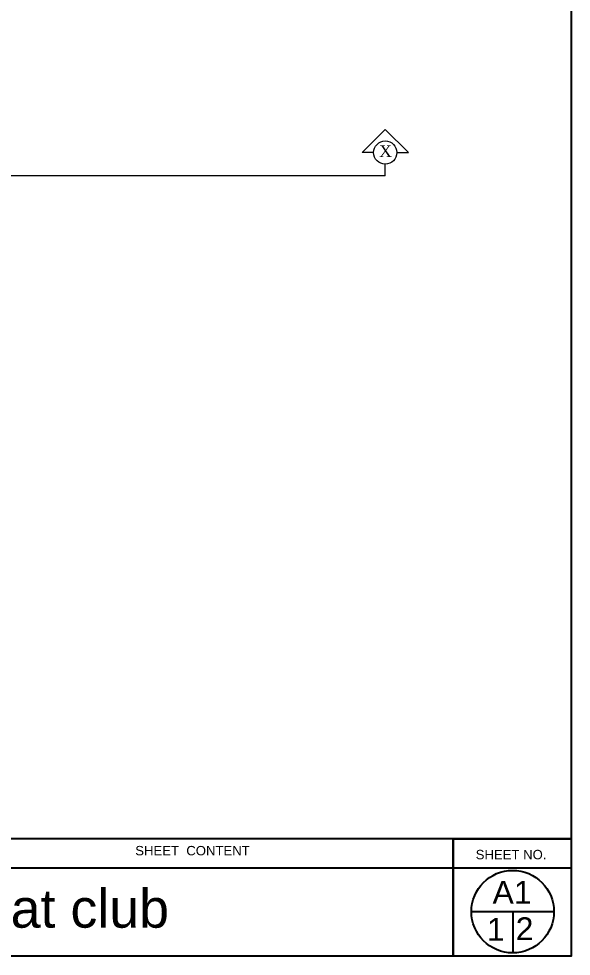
# Model space of a CAD drawing. Header units: inches. Extents: x 4 to 844, y 19 to 530.
# Drawn here: x 521.4 to 551.7, y 67.8 to 119.2 of the extents above; entities that cross this region are included whole.
import ezdxf

# ---------------------------------------------------------------- set-up
doc = ezdxf.new("R2010")
doc.units = ezdxf.units.IN
doc.header["$MEASUREMENT"] = 0
doc.linetypes.add('LÍNEAS_OCULTAS2', pattern=[4.7625, 3.175, -1.5875])
doc.layers.add('arco', color=51, linetype='LÍNEAS_OCULTAS2', lineweight=35)
doc.layers.add('EJES', color=2, linetype='Continuous', lineweight=100)
doc.styles.get("Standard").update_dxf_attribs({"font": 'arial.ttf'})

msp = doc.modelspace()

# ---------------------------------------------------------------- linework, layer by layer
at = {"color": 240, "true_color": 0xed1f24}
for p, q in [((551.68661, 168.31823), (551.68661, 67.82329)), ((551.68661, 74.26527), (396.64954, 74.26527)), ((545.21286, 74.26527), (545.21286, 67.82329)), ((551.68661, 72.65478), (403.12329, 72.65478)), ((551.68661, 67.82329), (396.64954, 67.82329)), ((551.68661, 67.82329), (396.64954, 67.82329))]:
    msp.add_line(p, q, dxfattribs=at)
at = {"color": 8}
for p, q in [((546.21342, 70.26829), (550.7365, 70.26829)), ((548.47496, 70.26829), (548.47496, 68.00675))]:
    msp.add_line(p, q, dxfattribs=at)
at = {"color": 240, "true_color": 0xed1f24}
msp.add_lwpolyline([(545.21286, 74.26527), (551.68661, 74.26527), (551.68661, 67.82329), (545.21286, 67.82329)], close=True, dxfattribs=at)
at = {"color": 8}
msp.add_circle((548.47496, 70.26829), 2.26154, dxfattribs=at)
at = {"layer": 'EJES', "color": 1, "lineweight": 0}
for p, q in [((540.21712, 111.88805), (541.48754, 113.15847)), ((541.48754, 113.15847), (542.75796, 111.88805)), ((540.85233, 111.88805), (540.21712, 111.88805)), ((542.12275, 111.88805), (542.75796, 111.88805)), ((541.48754, 110.61763), (541.48754, 111.25284)), ((541.48754, 110.61763), (417.86025, 110.61763))]:
    msp.add_line(p, q, dxfattribs=at)
msp.add_circle((541.48754, 111.88805), 0.63521, dxfattribs=at)

# ---------------------------------------------------------------- texts
at = {"color": 18, "true_color": 0x000000}
for s, height, p in [('SHEET  CONTENT', 0.5153587, (527.78061, 73.3558)), ('SHEET NO.', 0.515359, (546.44725, 73.14122))]:
    msp.add_text(s, height=height, dxfattribs=at).set_placement(p)
at = {"color": 5}
msp.add_text('boat club', height=2.110335, dxfattribs=at).set_placement((517.67091, 69.38943))
at = {"color": 140}
msp.add_text('A1', height=1.252322, dxfattribs=at).set_placement((547.37163, 70.70157))
at = {"color": 1}
for s, p in [('1', (547.06048, 68.67149)), ('2', (548.64164, 68.70553))]:
    msp.add_text(s, height=1.25232, dxfattribs=at).set_placement(p)
at = {"layer": 'arco', "color": 1, "lineweight": 0, "insert": (541.15736, 112.28421), "char_height": 0.6352113, "width": 0.3704939, "attachment_point": 1}
msp.add_mtext('{\\fTimes New Roman|b0|i0|c0|p18;X}', dxfattribs=at)

doc.saveas('drawing.dxf')
